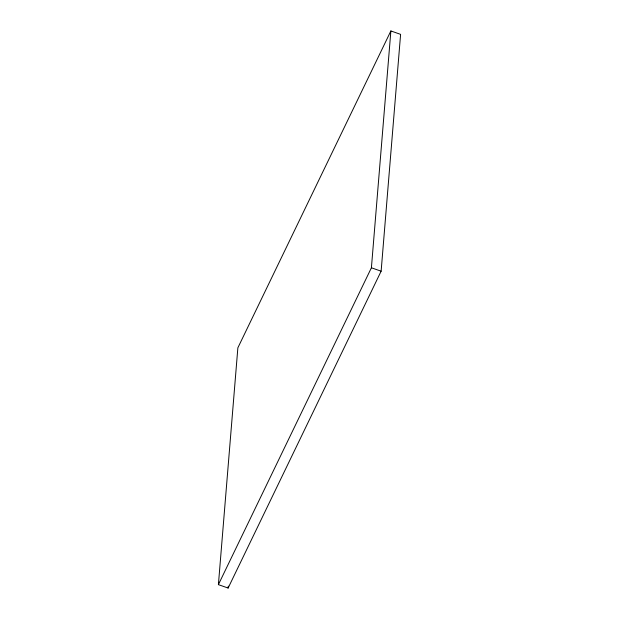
<?xml version="1.0" encoding="UTF-8"?>
<svg xmlns="http://www.w3.org/2000/svg" width="619" height="619" viewBox="0 0 619 619"><rect width="100%" height="100%" fill="white"/><g stroke="black" fill="none" stroke-linecap="round" stroke-linejoin="round"><path stroke-width="0.93" d="M218.399 584.638L237.866 347.808L390.875 30.95L400.601 34.362L381.134 271.192L228.125 588.05L218.399 584.638L371.408 267.779L390.875 30.95M228.125 588.05L228.279 586.123M371.408 267.779L381.134 271.192"/></g></svg>
